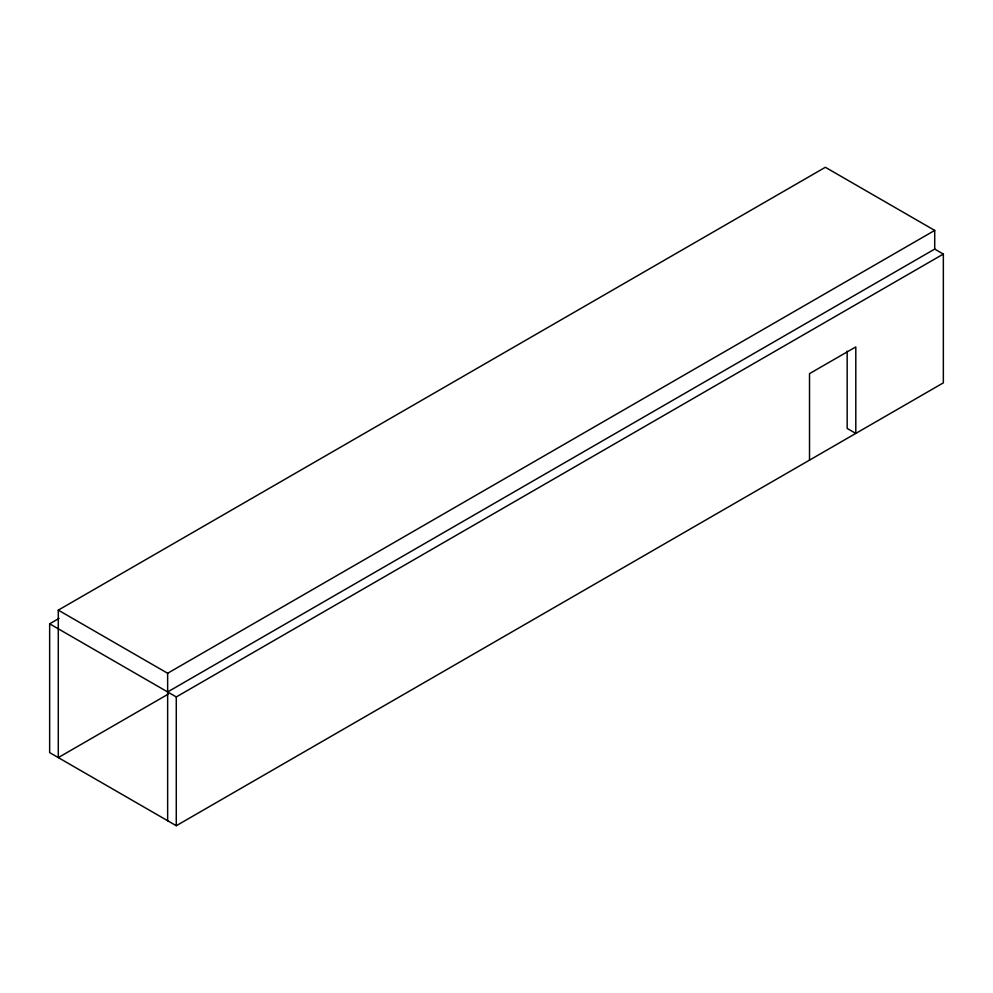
<?xml version="1.0" encoding="UTF-8"?>
<svg xmlns="http://www.w3.org/2000/svg" width="993" height="993" viewBox="0 0 993 993"><rect width="100%" height="100%" fill="white"/><g stroke="black" fill="none" stroke-linecap="round" stroke-linejoin="round"><path stroke-width="1.49" d="M168.152 694.181L58.289 757.597L58.289 610.136L825.357 167.283L934.711 230.413L934.711 249.082L167.643 691.947M934.711 249.082L943.35 254.071L943.35 382.864L176.282 825.717L49.65 752.607L49.65 623.827L59.059 618.391M58.289 610.136L167.643 673.266L934.711 230.413M49.65 623.827L176.282 696.937L943.35 254.071M847.166 351.199L847.166 428.417L855.805 433.407L855.805 346.929L809.518 373.641L809.518 460.131M176.282 696.937L176.282 825.717M167.643 673.266L167.643 820.727"/></g></svg>
